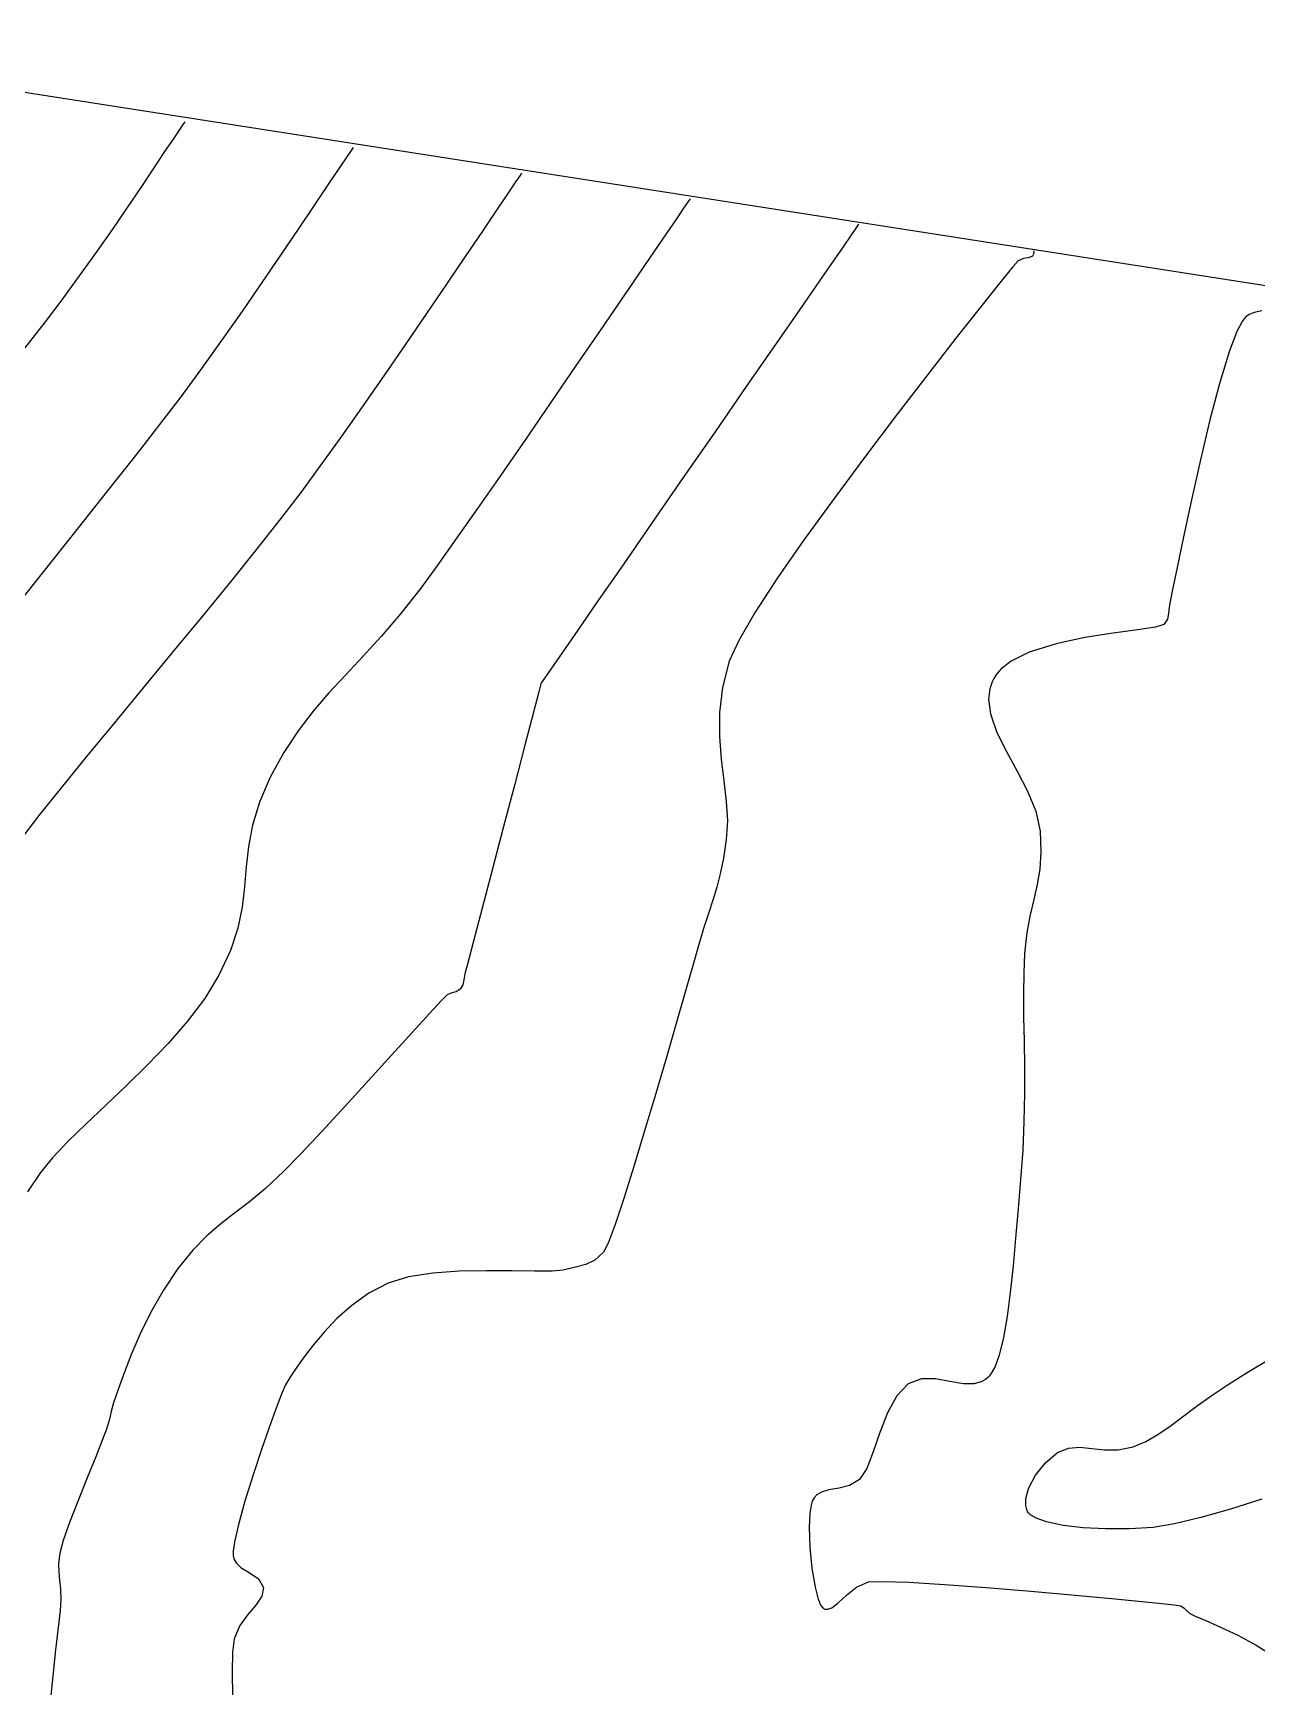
# Model space of a CAD drawing. Header units: millimetres. Extents: x 340454 to 342791, y 6993867 to 6995092.
# Drawn here: x 341887.5 to 341936.1, y 6994725.1 to 6994790.8 of the extents above; entities that cross this region are included whole.
import ezdxf

# ---------------------------------------------------------------- set-up
doc = ezdxf.new("R2010")
doc.units = ezdxf.units.MM
doc.header["$LTSCALE"] = 10
for name, color, linetype in [('T-HM-CURVA_INTERMEDIARIA', 45, 'Continuous'), ('T-HM-CURVA_MESTRA', 20, 'Continuous'), ('URB-Calçadas', 2, 'Continuous'), ('URB-Quadras', 3, 'Continuous')]:
    doc.layers.add(name, color=color, linetype=linetype)

msp = doc.modelspace()

# ---------------------------------------------------------------- linework, layer by layer
at = {"layer": 'T-HM-CURVA_INTERMEDIARIA', "color": 45, "linetype": 'Continuous', "lineweight": -3, "flags": 128}
for points, elevation in [([(341893.5, 6994787.302), (341893.427, 6994787.195), (341893.276, 6994786.974), (341893.038, 6994786.623), (341892.702, 6994786.121), (341892.246, 6994785.438), (341891.75, 6994784.696), (341891.211, 6994783.898), (341890.626, 6994783.045), (341889.994, 6994782.14), (341889.31, 6994781.183), (341888.574, 6994780.179), (341887.95, 6994779.357), (341887.092, 6994778.252)], 699), ([(341900.195, 6994786.285), (341900.114, 6994786.168), (341899.942, 6994785.917), (341899.66, 6994785.502), (341899.241, 6994784.88), (341898.655, 6994784.007), (341898.008, 6994783.045), (341897.309, 6994782.01), (341896.567, 6994780.921), (341895.79, 6994779.795), (341894.988, 6994778.651), (341894.169, 6994777.506), (341893.342, 6994776.377), (341892.634, 6994775.445), (341891.644, 6994774.173), (341890.422, 6994772.62), (341889.016, 6994770.847), (341887.475, 6994768.912), (341885.848, 6994766.876)], 698), ([(341906.889, 6994785.268), (341906.812, 6994785.157), (341906.646, 6994784.915), (341906.366, 6994784.503), (341905.938, 6994783.872), (341905.328, 6994782.967), (341904.645, 6994781.954), (341903.902, 6994780.855), (341903.112, 6994779.69), (341902.288, 6994778.483), (341901.443, 6994777.256), (341900.59, 6994776.029), (341899.741, 6994774.826), (341898.911, 6994773.667), (341898.111, 6994772.576), (341897.309, 6994771.524), (341896.366, 6994770.329), (341895.315, 6994769.025), (341894.189, 6994767.648), (341893.021, 6994766.23), (341891.844, 6994764.807), (341890.691, 6994763.411), (341889.595, 6994762.077), (341888.59, 6994760.84), (341887.708, 6994759.732), (341886.982, 6994758.789)], 697), ([(341913.584, 6994784.252), (341913.504, 6994784.137), (341913.325, 6994783.876), (341913.009, 6994783.414), (341912.506, 6994782.678), (341911.765, 6994781.592), (341910.923, 6994780.357), (341910.005, 6994779.01), (341909.035, 6994777.59), (341908.038, 6994776.134), (341907.038, 6994774.681), (341906.062, 6994773.268), (341905.133, 6994771.933), (341904.276, 6994770.714), (341903.517, 6994769.648), (341902.879, 6994768.775), (341902.078, 6994767.748), (341901.313, 6994766.854), (341900.584, 6994766.056), (341899.89, 6994765.318), (341899.23, 6994764.604), (341898.601, 6994763.878), (341898.004, 6994763.103), (341897.436, 6994762.243), (341896.896, 6994761.261), (341896.466, 6994760.26), (341896.195, 6994759.348), (341896.037, 6994758.5), (341895.946, 6994757.691), (341895.875, 6994756.898), (341895.778, 6994756.095), (341895.607, 6994755.258), (341895.317, 6994754.362), (341894.861, 6994753.383), (341894.293, 6994752.462), (341893.611, 6994751.558), (341892.845, 6994750.676), (341892.026, 6994749.82), (341891.186, 6994748.996), (341890.357, 6994748.21), (341889.568, 6994747.466), (341888.852, 6994746.77), (341888.24, 6994746.126), (341887.763, 6994745.541), (341887.247, 6994744.777)], 696), ([(341927.249, 6994782.176), (341927.247, 6994782.163), (341927.24, 6994782.122), (341927.224, 6994782.043), (341927.192, 6994781.961), (341927.102, 6994781.923), (341926.997, 6994781.9), (341926.837, 6994781.87), (341926.613, 6994781.778), (341926.408, 6994781.537), (341925.893, 6994780.902), (341925.122, 6994779.936), (341924.148, 6994778.702), (341923.025, 6994777.263), (341921.807, 6994775.68), (341920.548, 6994774.017), (341919.301, 6994772.337), (341918.12, 6994770.702), (341917.06, 6994769.175), (341916.174, 6994767.818), (341915.515, 6994766.695), (341915.138, 6994765.868), (341914.872, 6994764.824), (341914.757, 6994763.828), (341914.754, 6994762.879), (341914.823, 6994761.975), (341914.924, 6994761.115), (341915.017, 6994760.296), (341915.063, 6994759.517), (341915.021, 6994758.776), (341914.904, 6994758.032), (341914.778, 6994757.418), (341914.64, 6994756.881), (341914.486, 6994756.373), (341914.314, 6994755.842), (341914.121, 6994755.238), (341913.904, 6994754.51), (341913.706, 6994753.815), (341913.418, 6994752.808), (341913.061, 6994751.566), (341912.655, 6994750.165), (341912.221, 6994748.682), (341911.777, 6994747.195), (341911.346, 6994745.779), (341910.947, 6994744.513), (341910.599, 6994743.471), (341910.325, 6994742.733), (341910.143, 6994742.373), (341909.797, 6994742.065), (341909.442, 6994741.889), (341909.035, 6994741.779), (341908.535, 6994741.664), (341908.099, 6994741.621), (341907.398, 6994741.619), (341906.502, 6994741.632), (341905.483, 6994741.64), (341904.41, 6994741.618), (341903.354, 6994741.544), (341902.387, 6994741.394), (341901.578, 6994741.145), (341900.815, 6994740.745), (341900.138, 6994740.264), (341899.546, 6994739.737), (341899.035, 6994739.197), (341898.604, 6994738.678), (341898.252, 6994738.215), (341897.977, 6994737.841), (341897.698, 6994737.441), (341897.505, 6994737.1), (341897.356, 6994736.768), (341897.215, 6994736.395), (341897.042, 6994735.93), (341896.839, 6994735.372), (341896.548, 6994734.531), (341896.217, 6994733.526), (341895.893, 6994732.476), (341895.624, 6994731.502), (341895.478, 6994730.856), (341895.427, 6994730.49), (341895.425, 6994730.317), (341895.435, 6994730.255), (341895.465, 6994730.165), (341895.555, 6994730.011), (341895.749, 6994729.829), (341896.062, 6994729.639), (341896.43, 6994729.399), (341896.627, 6994729.048), (341896.56, 6994728.701), (341896.323, 6994728.353), (341896.003, 6994727.974), (341895.688, 6994727.534), (341895.465, 6994727.004), (341895.401, 6994726.473), (341895.384, 6994725.678), (341895.402, 6994724.72)], 694), ([(341936.302, 6994779.799), (341936.001, 6994779.732), (341935.802, 6994779.643), (341935.703, 6994779.583), (341935.642, 6994779.533), (341935.514, 6994779.367), (341935.31, 6994778.97), (341935.017, 6994778.203), (341934.632, 6994776.944), (341934.24, 6994775.46), (341933.858, 6994773.867), (341933.503, 6994772.28), (341933.19, 6994770.815), (341932.936, 6994769.588), (341932.757, 6994768.714), (341932.671, 6994768.31), (341932.618, 6994768.012), (341932.597, 6994767.761), (341932.547, 6994767.539), (341932.406, 6994767.325), (341932.075, 6994767.223), (341931.365, 6994767.118), (341930.393, 6994766.988), (341929.273, 6994766.81), (341928.123, 6994766.563), (341927.058, 6994766.223), (341926.345, 6994765.871), (341925.93, 6994765.552), (341925.725, 6994765.31), (341925.646, 6994765.18), (341925.583, 6994765.046), (341925.493, 6994764.774), (341925.444, 6994764.356), (341925.515, 6994763.781), (341925.771, 6994763.038), (341926.15, 6994762.273), (341926.58, 6994761.493), (341926.993, 6994760.701), (341927.319, 6994759.904), (341927.488, 6994759.107), (341927.519, 6994758.284), (341927.473, 6994757.596), (341927.371, 6994756.986), (341927.238, 6994756.402), (341927.096, 6994755.787), (341926.968, 6994755.086), (341926.875, 6994754.246), (341926.84, 6994753.484), (341926.83, 6994752.645), (341926.837, 6994751.738), (341926.851, 6994750.77), (341926.864, 6994749.748), (341926.866, 6994748.679), (341926.848, 6994747.572), (341926.802, 6994746.432), (341926.716, 6994745.268), (341926.614, 6994744.095), (341926.515, 6994742.94), (341926.415, 6994741.827), (341926.307, 6994740.78), (341926.183, 6994739.824), (341926.038, 6994738.983), (341925.865, 6994738.281), (341925.701, 6994737.835), (341925.562, 6994737.577), (341925.461, 6994737.444), (341925.407, 6994737.39), (341925.324, 6994737.322), (341925.147, 6994737.22), (341924.862, 6994737.142), (341924.451, 6994737.145), (341923.903, 6994737.242), (341923.338, 6994737.344), (341922.778, 6994737.347), (341922.246, 6994737.144), (341921.791, 6994736.666), (341921.428, 6994735.985), (341921.128, 6994735.207), (341920.861, 6994734.437), (341920.6, 6994733.782), (341920.315, 6994733.348), (341919.922, 6994733.102), (341919.505, 6994732.994), (341919.099, 6994732.929), (341918.807, 6994732.843), (341918.619, 6994732.726), (341918.513, 6994732.612), (341918.466, 6994732.542), (341918.436, 6994732.482), (341918.387, 6994732.322), (341918.337, 6994731.999), (341918.313, 6994731.449), (341918.34, 6994730.645), (341918.422, 6994729.812), (341918.549, 6994729.057), (341918.674, 6994728.581), (341918.778, 6994728.335), (341918.851, 6994728.237), (341918.889, 6994728.21), (341918.942, 6994728.189), (341919.05, 6994728.183), (341919.218, 6994728.245), (341919.459, 6994728.429), (341919.799, 6994728.746), (341920.197, 6994729.061), (341920.667, 6994729.269), (341921.217, 6994729.293), (341922.268, 6994729.255), (341923.69, 6994729.167), (341925.352, 6994729.044), (341927.125, 6994728.898), (341928.877, 6994728.745), (341930.479, 6994728.597), (341931.801, 6994728.468), (341932.711, 6994728.371), (341933.08, 6994728.321), (341933.216, 6994728.233), (341933.31, 6994728.128), (341933.438, 6994728.015), (341933.652, 6994727.914), (341934.08, 6994727.733), (341934.665, 6994727.476), (341935.348, 6994727.15), (341936.07, 6994726.761), (341936.773, 6994726.315)], 693), ([(341936.305, 6994732.565), (341935.058, 6994732.168), (341933.876, 6994731.826), (341932.828, 6994731.573), (341931.98, 6994731.44), (341931.036, 6994731.385), (341930.095, 6994731.38), (341929.203, 6994731.424), (341928.403, 6994731.515), (341927.739, 6994731.654), (341927.335, 6994731.798), (341927.121, 6994731.926), (341927.026, 6994732.02), (341926.994, 6994732.07), (341926.961, 6994732.144), (341926.921, 6994732.307), (341926.925, 6994732.582), (341927.033, 6994732.987), (341927.309, 6994733.512), (341927.705, 6994734.006), (341928.183, 6994734.409), (341928.614, 6994734.593), (341929.065, 6994734.627), (341929.542, 6994734.58), (341930.051, 6994734.521), (341930.598, 6994734.519), (341931.187, 6994734.643), (341931.693, 6994734.856), (341932.175, 6994735.131), (341932.654, 6994735.459), (341933.151, 6994735.831), (341933.688, 6994736.238), (341934.285, 6994736.672), (341934.965, 6994737.124), (341935.716, 6994737.591), (341936.643, 6994738.157)], 692)]:
    msp.add_lwpolyline(points, dxfattribs=dict(at, elevation=elevation))
at = {"layer": 'T-HM-CURVA_MESTRA', "color": 20, "linetype": 'Continuous', "lineweight": -3, "elevation": 695, "flags": 128}
msp.add_lwpolyline([(341920.278, 6994783.235), (341920.196, 6994783.116), (341920, 6994782.833), (341919.633, 6994782.302), (341919.019, 6994781.414), (341918.083, 6994780.061), (341917.001, 6994778.497), (341915.816, 6994776.784), (341914.572, 6994774.985), (341913.312, 6994773.163), (341912.079, 6994771.38), (341910.917, 6994769.699), (341909.868, 6994768.184), (341908.977, 6994766.895), (341908.287, 6994765.897), (341907.841, 6994765.252), (341907.682, 6994765.022), (341907.654, 6994764.968), (341907.571, 6994764.651), (341907.346, 6994763.793), (341907.015, 6994762.527), (341906.612, 6994760.985), (341906.172, 6994759.303), (341905.73, 6994757.612), (341905.32, 6994756.047), (341904.978, 6994754.741), (341904.738, 6994753.827), (341904.634, 6994753.439), (341904.586, 6994753.201), (341904.547, 6994753.008), (341904.447, 6994752.835), (341904.288, 6994752.73), (341904.115, 6994752.69), (341903.924, 6994752.604), (341903.707, 6994752.384), (341903.229, 6994751.865), (341902.549, 6994751.116), (341901.723, 6994750.204), (341900.809, 6994749.197), (341899.866, 6994748.164), (341898.95, 6994747.171), (341898.119, 6994746.288), (341897.431, 6994745.582), (341896.711, 6994744.909), (341896.069, 6994744.377), (341895.483, 6994743.928), (341894.929, 6994743.499), (341894.385, 6994743.03), (341893.827, 6994742.46), (341893.231, 6994741.729), (341892.652, 6994740.872), (341892.153, 6994739.995), (341891.734, 6994739.138), (341891.391, 6994738.342), (341891.121, 6994737.649), (341890.922, 6994737.101), (341890.791, 6994736.739), (341890.661, 6994736.355), (341890.583, 6994736.048), (341890.511, 6994735.738), (341890.397, 6994735.348), (341890.238, 6994734.925), (341889.964, 6994734.244), (341889.622, 6994733.403), (341889.261, 6994732.502), (341888.928, 6994731.638), (341888.67, 6994730.911), (341888.534, 6994730.419), (341888.488, 6994729.998), (341888.496, 6994729.658), (341888.53, 6994729.342), (341888.566, 6994728.995), (341888.578, 6994728.563), (341888.546, 6994728.141), (341888.472, 6994727.46), (341888.37, 6994726.572), (341888.256, 6994725.529), (341888.144, 6994724.385)], dxfattribs=at)
at = {"layer": 'URB-Calçadas', "lineweight": 0}
msp.add_lwpolyline([(341871.988, 6994790.834), (341864.39, 6994740.815, 0.920472), (341962.44, 6994714.08, -0.232925), (341964.347, 6994715.922), (341976.052, 6994719.676), (341980.171, 6994720.998)], format="xyb", dxfattribs=at)
at = {"layer": 'URB-Quadras', "color": 252}
msp.add_lwpolyline([(341876.928, 6994790.065), (341869.321, 6994739.981, 0.921199), (341957.739, 6994715.783, -0.232517), (341962.82, 6994720.683), (341974.525, 6994724.438), (342005.511, 6994734.376), (342034.758, 6994743.756), (342036.711, 6994758.539), (342047.426, 6994752.512), (342103.714, 6994696.224), (342101.677, 6994685.298), (342102.216, 6994681.11), (342101.442, 6994677.467), (342102.871, 6994664.573), (342107.273, 6994657.787), (342109.608, 6994652.664), (342114.028, 6994648.327), (342114.901, 6994642.839), (342116.972, 6994640.283), (342116.528, 6994630.486), (342118.388, 6994624.908), (342136.801, 6994749.578)], format="xyb", close=True, dxfattribs=at)

doc.saveas('drawing.dxf')
